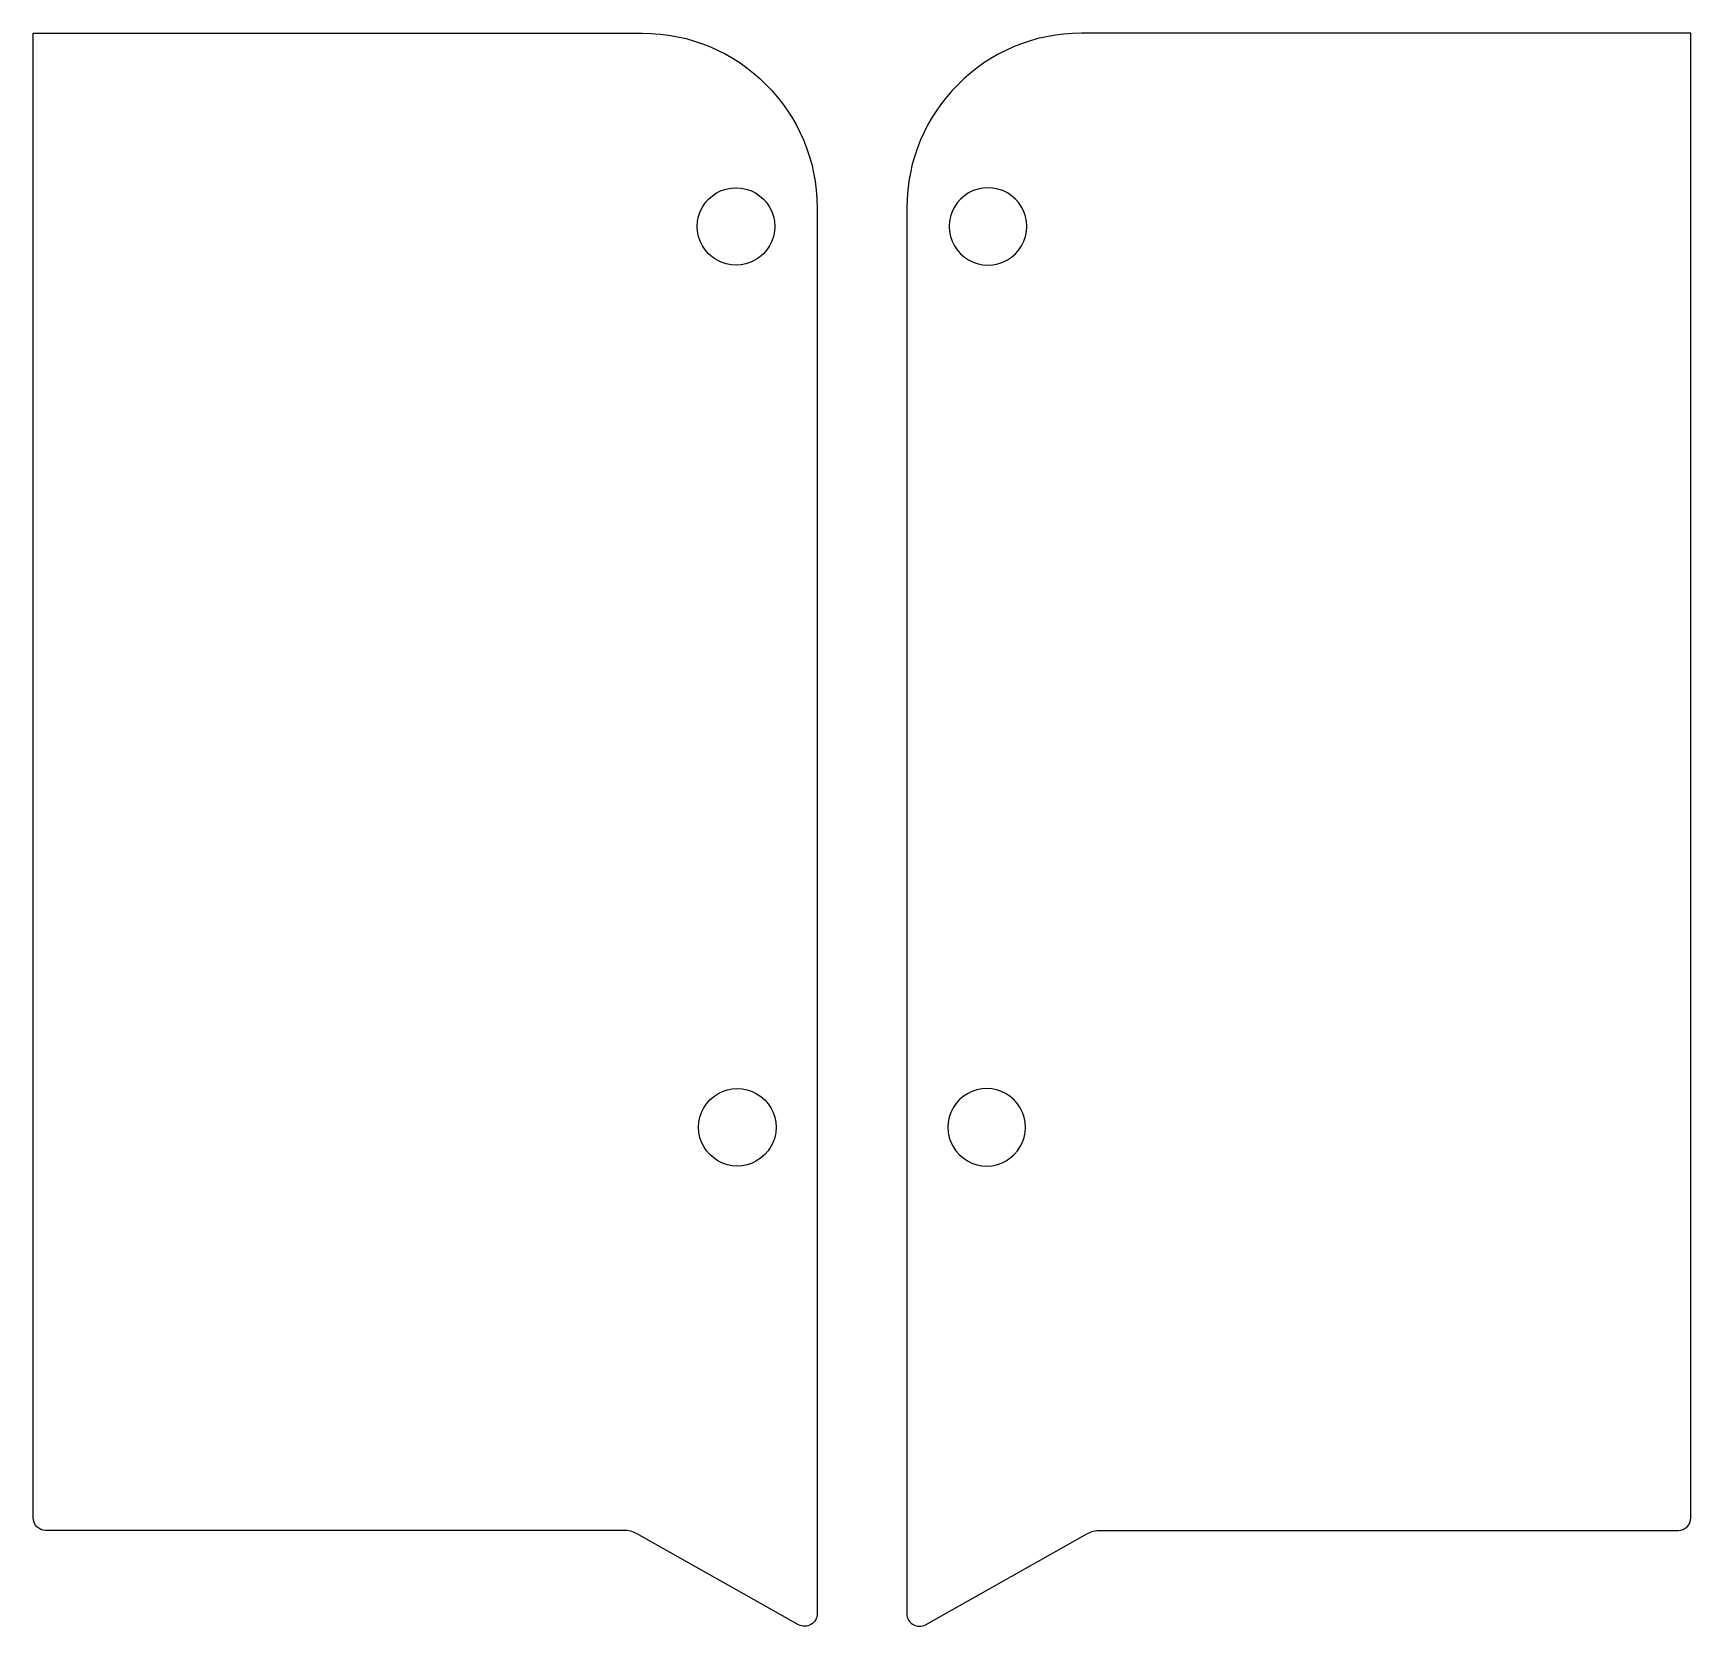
# Model space of a CAD drawing. Extents: x 0.1 to 66.5, y 0.1 to 63.9.
import ezdxf

# ---------------------------------------------------------------- set-up
doc = ezdxf.new("R2010")
doc.units = 0
doc.layers.add('Layer_1', color=7, linetype='CONTINUOUS')

msp = doc.modelspace()

# ---------------------------------------------------------------- linework, layer by layer
at = {"layer": 'Layer_1', "color": 7}
for points in [[(0.132453, 4.474038), (0.132453, 63.935803), (24.52586, 63.935803)], [(66.509283, 4.474038), (66.509283, 63.935803), (42.115876, 63.935803)], [(31.525854, 56.935808), (31.525854, 0.631655)], [(35.115882, 56.935808), (35.115882, 0.631655)], [(23.795944, 3.974028), (0.632454, 3.974028)], [(30.780899, 0.195781), (24.285857, 3.845811)], [(35.860837, 0.195781), (42.35588, 3.845811)], [(42.845792, 3.974028), (66.009282, 3.974028)]]:
    msp.add_lwpolyline(points, dxfattribs=at)
for points in [[(26.726089, 56.194137)], [(39.915648, 56.194137)], [(26.777651, 20.115294)], [(39.864086, 20.115294)], [(23.795944, 3.974028)], [(42.845792, 3.974028)]]:
    msp.add_lwpolyline(points, close=True, dxfattribs=at)
for points in [[(24.52586, 63.935803), (28.39185, 63.935802), (31.525854, 60.801798), (31.525854, 56.935808)], [(42.115876, 63.935803), (38.249886, 63.935802), (35.115882, 60.801798), (35.115882, 56.935808)], [(27.500635, 57.537782), (27.980436, 57.815012), (28.571738, 57.815012), (29.051539, 57.537782)], [(39.141102, 57.537782), (38.6613, 57.815012), (38.069999, 57.815012), (37.590197, 57.537782)], [(26.726089, 56.194137), (26.725528, 56.748271), (27.020833, 57.260553), (27.500635, 57.537782)], [(29.051539, 57.537782), (29.53134, 57.260553), (29.826646, 56.748271), (29.826085, 56.194137)], [(37.590197, 57.537782), (37.110396, 57.260553), (36.815091, 56.748271), (36.815651, 56.194137)], [(39.915648, 56.194137), (39.916209, 56.748271), (39.620903, 57.260553), (39.141102, 57.537782)], [(27.500635, 54.850491), (27.020833, 55.127721), (26.725528, 55.640002), (26.726089, 56.194137)], [(29.826085, 56.194137), (29.826646, 55.640002), (29.53134, 55.127721), (29.051539, 54.850491)], [(36.815651, 56.194137), (36.815091, 55.640002), (37.110396, 55.127721), (37.590197, 54.850491)], [(39.141102, 54.850491), (39.620903, 55.127721), (39.916209, 55.640002), (39.915648, 56.194137)], [(29.051539, 54.850491), (28.571738, 54.573262), (27.980436, 54.573262), (27.500635, 54.850491)], [(37.590197, 54.850491), (38.069999, 54.573262), (38.6613, 54.573262), (39.141102, 54.850491)], [(26.777651, 20.115294), (26.777651, 20.669055), (27.073079, 21.180752), (27.55265, 21.457632)], [(27.55265, 21.457632), (28.032222, 21.734513), (28.623078, 21.734513), (29.10265, 21.457632)], [(29.10265, 21.457632), (29.582221, 21.180752), (29.87765, 20.669055), (29.87765, 20.115294)], [(37.539087, 21.457632), (37.059515, 21.180752), (36.764087, 20.669055), (36.764087, 20.115294)], [(39.089086, 21.457632), (38.609515, 21.734513), (38.018658, 21.734513), (37.539087, 21.457632)], [(39.864086, 20.115294), (39.864086, 20.669055), (39.568658, 21.180752), (39.089086, 21.457632)], [(27.55265, 18.772954), (27.073079, 19.049835), (26.777651, 19.561532), (26.777651, 20.115294)], [(29.87765, 20.115294), (29.87765, 19.561532), (29.582221, 19.049835), (29.10265, 18.772954)], [(36.764087, 20.115294), (36.764087, 19.561532), (37.059515, 19.049835), (37.539087, 18.772954)], [(39.089086, 18.772954), (39.568658, 19.049835), (39.864086, 19.561532), (39.864086, 20.115294)], [(29.10265, 18.772954), (28.623078, 18.496074), (28.032222, 18.496074), (27.55265, 18.772954)], [(37.539087, 18.772954), (38.018658, 18.496074), (38.609515, 18.496074), (39.089086, 18.772954)], [(0.278897, 4.120478), (0.185128, 4.214248), (0.132451, 4.341428), (0.132453, 4.474038)], [(0.632454, 3.974028), (0.499844, 3.974028), (0.372666, 4.026707), (0.278897, 4.120478)], [(66.009282, 3.974028), (66.141892, 3.974028), (66.269071, 4.026707), (66.36284, 4.120478)], [(66.36284, 4.120478), (66.456608, 4.214248), (66.509286, 4.341428), (66.509283, 4.474038)], [(24.285857, 3.845811), (24.136259, 3.929877), (23.967544, 3.974032), (23.795944, 3.974028)], [(42.35588, 3.845811), (42.505478, 3.929877), (42.674192, 3.974032), (42.845792, 3.974028)], [(31.278359, 0.20011), (31.125075, 0.110424), (30.935721, 0.108776), (30.780899, 0.195781)], [(31.525854, 0.631655), (31.52585, 0.454061), (31.431643, 0.289797), (31.278359, 0.20011)], [(35.115882, 0.631655), (35.115886, 0.454061), (35.210093, 0.289797), (35.363377, 0.20011)], [(35.363377, 0.20011), (35.516661, 0.110424), (35.706016, 0.108776), (35.860837, 0.195781)]]:
    msp.add_open_spline(points, degree=3, dxfattribs=at)

doc.saveas('drawing.dxf')
